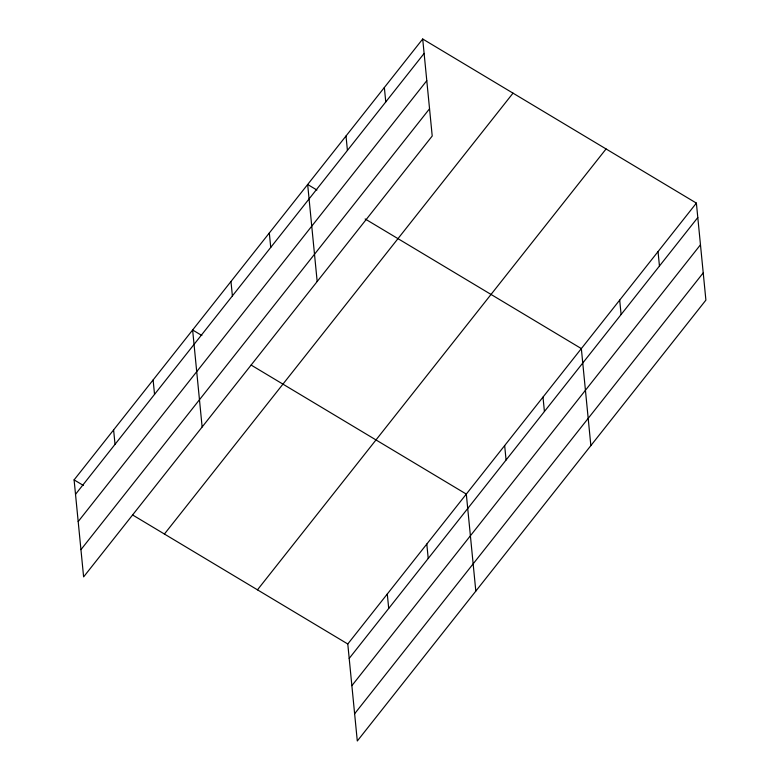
<?xml version="1.0" encoding="UTF-8"?>
<svg xmlns="http://www.w3.org/2000/svg" width="780" height="780" viewBox="0 0 780 780"><rect width="100%" height="100%" fill="white"/><g stroke="black" fill="none" stroke-linecap="round" stroke-linejoin="round"><path stroke-width="1.17" d="M422.702 39L432.218 136.012L83.616 576.898L74.1 479.885L422.702 39L696.384 203.102L705.9 300.115L357.298 741L347.782 643.987L696.384 203.102M75.514 494.315L424.115 53.43M78.185 521.567L426.787 80.681M80.944 549.646L429.546 108.761M164.414 534.037L513.016 93.151M257.468 589.836L606.07 148.951M349.196 658.417L697.798 217.532M351.877 685.669L700.469 244.784M354.627 713.749L703.228 272.863M316.904 190.028L307.661 184.489L317.177 281.502M365.137 218.956L581.344 348.592L590.86 445.604M201.864 335.517L192.631 329.979L202.137 426.991M251.131 365.06L466.313 494.091L475.819 591.103M74.1 479.885L83.343 485.423M132.6 514.956L347.782 643.987M658.037 251.599L659.451 266.029M619.691 300.095L621.104 314.525M542.997 397.088L544.42 411.518M504.66 445.594L506.074 460.015M384.355 87.496L385.769 101.927M426.806 544.05L428.22 558.48M346.008 135.993L347.422 150.423M387.29 594.019L388.713 608.449M269.315 232.986L270.738 247.416M230.968 281.482L232.391 295.912M153.114 379.948L154.537 394.378M113.607 429.916L115.031 444.346"/></g></svg>
